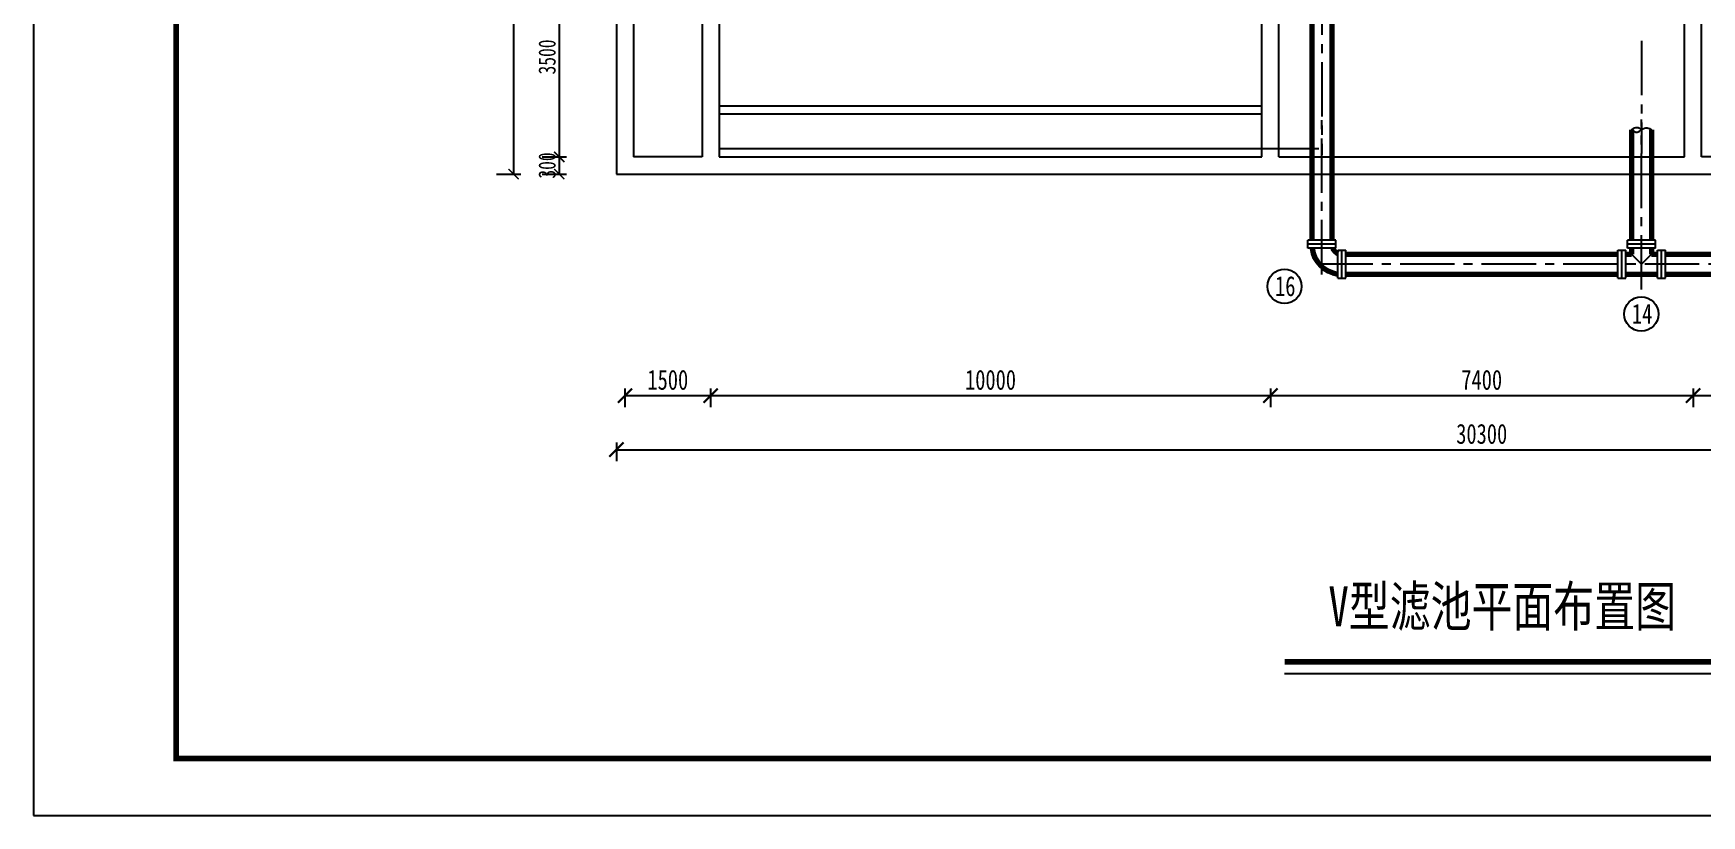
# Model space of a CAD drawing. Header units: millimetres. Extents: x 4237 to 5078, y 1819 to 2413.
# Drawn here: x 4237.1 to 4529.2, y 1819.5 to 1956.4 of the extents above; entities that cross this region are included whole.
import ezdxf
from ezdxf.enums import TextEntityAlignment as Align

# ---------------------------------------------------------------- set-up
doc = ezdxf.new("R2010")
doc.units = ezdxf.units.MM
doc.header["$LTSCALE"] = 0.5
doc.linetypes.add('CENTER2', pattern=[28.575, 19.05, -3.175, 3.175, -3.175])
for name, color, linetype in [('TWT_TITLE', 7, 'Continuous'), ('尺寸标注', 3, 'Continuous'), ('序号', 30, 'Continuous'), ('槽等滤池内部构造', 41, 'Continuous'), ('点划线', 4, 'CENTER2'), ('阀门等', 61, 'Continuous')]:
    doc.layers.add(name, color=color, linetype=linetype)
doc.layers.add('空气管线', color=191, linetype='Continuous', lineweight=70)
doc.styles.get("Standard").update_dxf_attribs({"font": '', "width": 0.75})
doc.styles.add('标注', font='', dxfattribs={"width": 0.75, "height": 3})
doc.styles.get('Standard').set_extended_font_data('FangSong_GB2312')
doc.styles.get('标注').set_extended_font_data('FangSong_GB2312')

# ---------------------------------------------------------------- blocks, each defined once
blk = doc.blocks.new('_ArchTick')
at = {"color": 0, "linetype": 'ByBlock', "const_width": 0.15}
blk.add_lwpolyline([(-0.5, -0.5), (0.5, 0.5)], dxfattribs=at)
blk = doc.blocks.new('编号')
at = {"layer": '序号'}
blk.add_circle((0, 0), 3, dxfattribs=at)
at = {"layer": '序号', "width": 0.75}
blk.add_attdef('编号', text='', height=3.5, dxfattribs=at).set_placement((0.13, -1.71), align=Align.CENTER)

msp = doc.modelspace()

# ---------------------------------------------------------------- linework, layer by layer
for p, q in [((4339.217, 1986.236), (4339.217, 1931.809)), ((4342.217, 1986.236), (4342.217, 1934.809)), ((4354.217, 1986.236), (4354.217, 1934.809)), ((4357.217, 1986.236), (4357.217, 1934.809)), ((4452.217, 1934.809), (4452.217, 1986.236)), ((4455.217, 1934.809), (4455.217, 1986.236)), ((4526.217, 1934.809), (4526.217, 1986.236)), ((4529.217, 1934.809), (4529.217, 1986.236)), ((4354.217, 1934.809), (4342.217, 1934.809)), ((4357.217, 1934.809), (4452.217, 1934.809)), ((4455.217, 1934.809), (4526.217, 1934.809)), ((4624.217, 1934.809), (4529.217, 1934.809)), ((4339.217, 1931.809), (4642.217, 1931.809)), ((4516.967, 1917.759), (4518.717, 1916.009)), ((4518.717, 1916.009), (4520.467, 1917.759)), ((4456.212, 1844.391), (4538.275, 1844.391))]:
    msp.add_line(p, q)
at = {"color": 3, "transparency": 16777216}
for p, q in [((4340.717, 1894.264), (4340.717, 1891.014)), ((4340.717, 1893.014), (4355.717, 1893.014)), ((4355.717, 1894.264), (4355.717, 1891.014)), ((4355.717, 1894.264), (4355.717, 1891.014)), ((4355.717, 1893.014), (4453.717, 1893.014)), ((4453.717, 1894.264), (4453.717, 1891.014)), ((4453.717, 1894.264), (4453.717, 1891.014)), ((4453.717, 1893.014), (4527.717, 1893.014)), ((4527.717, 1894.264), (4527.717, 1891.014)), ((4527.717, 1894.264), (4527.717, 1891.014)), ((4527.717, 1893.014), (4625.717, 1893.014)), ((4339.217, 1884.802), (4339.217, 1881.552)), ((4339.217, 1883.552), (4642.217, 1883.552))]:
    msp.add_line(p, q, dxfattribs=at)
at = {"color": 0}
msp.add_line((4237.137, 1819.483), (5078.137, 1819.483), dxfattribs=at)
at = {"const_width": 1}
msp.add_lwpolyline([(4456.212, 1846.391), (4538.214, 1846.391)], dxfattribs=at)
msp.add_open_spline([(4516.967, 1939.567), (4517.295, 1939.793), (4517.898, 1940.208), (4518.446, 1939.744), (4518.715, 1939.567)], degree=3, knots=[0, 0, 0, 0, 1.0536269, 1.9380883, 1.9380883, 1.9380883, 1.9380883])
msp.add_spline([(4516.967, 1939.567), (4517.935, 1939.15), (4518.715, 1939.567), (4519.679, 1939.902), (4520.467, 1939.567)], degree=3)
at = {"layer": 'TWT_TITLE', "color": 0}
msp.add_lwpolyline([(4237.137, 1819.483), (5078.137, 1819.483), (5078.137, 2413.483), (4237.137, 2413.483)], close=True, dxfattribs=at)
at = {"layer": 'TWT_TITLE', "color": 0, "const_width": 1}
msp.add_lwpolyline([(4262.137, 1829.483), (5068.137, 1829.483), (5068.137, 2403.483), (4262.137, 2403.483)], close=True, dxfattribs=at)
at = {"layer": '尺寸标注', "transparency": 16777216}
for p, q in [((4321.217, 2151.809), (4321.217, 1931.809)), ((4329.217, 1969.809), (4329.217, 1934.809)), ((4326.217, 1934.809), (4330.467, 1934.809)), ((4326.217, 1934.809), (4330.467, 1934.809)), ((4329.217, 1934.809), (4329.217, 1931.809)), ((4318.217, 1931.809), (4322.467, 1931.809)), ((4326.217, 1931.809), (4330.467, 1931.809))]:
    msp.add_line(p, q, dxfattribs=at)
at = {"layer": '尺寸标注', "color": 0}
for p, q in [((4452.217, 1934.809), (4452.217, 2148.809)), ((4529.217, 1934.809), (4529.217, 2148.809))]:
    msp.add_line(p, q, dxfattribs=at)
at = {"layer": '槽等滤池内部构造'}
for p, q in [((4452.217, 1943.719), (4357.217, 1943.719)), ((4452.217, 1942.309), (4357.217, 1942.309)), ((4357.217, 1936.309), (4462.217, 1936.309)), ((4357.217, 1936.309), (4462.217, 1936.309))]:
    msp.add_line(p, q, dxfattribs=at)
at = {"layer": '点划线'}
for p, q in [((4462.717, 2137.139), (4462.717, 1935.173)), ((4518.717, 1955.117), (4518.717, 1935.434)), ((4462.717, 1914.248), (4462.717, 1941.553)), ((4518.717, 1911.576), (4518.717, 1941.377)), ((4571.667, 1916.009), (4461.265, 1916.009))]:
    msp.add_line(p, q, dxfattribs=at)
at = {"layer": '空气管线'}
for p, q in [((4460.967, 1965.609), (4460.967, 1936.876)), ((4464.467, 1965.609), (4464.467, 1936.876)), ((4460.967, 1939.567), (4460.967, 1920.209)), ((4464.467, 1939.567), (4464.467, 1920.209)), ((4516.967, 1939.567), (4516.967, 1920.209)), ((4520.467, 1939.567), (4520.467, 1920.209)), ((4466.917, 1917.759), (4514.517, 1917.759)), ((4515.917, 1917.759), (4516.967, 1917.759)), ((4516.967, 1918.809), (4516.967, 1917.809)), ((4520.467, 1918.809), (4520.467, 1917.809)), ((4520.467, 1917.759), (4521.517, 1917.759)), ((4522.917, 1917.759), (4568.008, 1917.759)), ((4466.917, 1914.259), (4514.517, 1914.259)), ((4515.917, 1914.259), (4521.517, 1914.259)), ((4522.917, 1914.259), (4568.008, 1914.259))]:
    msp.add_line(p, q, dxfattribs=at)
for radius, start, end in [(5.25, 187.66226, 262.33774), (1.75, 203.57818, 246.42182)]:
    msp.add_arc((4466.217, 1919.509), radius, start, end, dxfattribs=at)
at = {"layer": '阀门等'}
for p, q in [((4465.167, 1920.209), (4460.267, 1920.209)), ((4460.267, 1918.809), (4460.267, 1920.209)), ((4465.167, 1919.509), (4460.267, 1919.509)), ((4465.167, 1918.809), (4465.167, 1920.209)), ((4521.167, 1920.209), (4516.267, 1920.209)), ((4516.267, 1918.809), (4516.267, 1920.209)), ((4521.167, 1919.509), (4516.267, 1919.509)), ((4521.167, 1918.809), (4521.167, 1920.209)), ((4465.167, 1918.809), (4460.267, 1918.809)), ((4465.517, 1913.559), (4465.517, 1918.459)), ((4465.517, 1918.459), (4466.917, 1918.459)), ((4466.217, 1913.559), (4466.217, 1918.459)), ((4466.917, 1913.559), (4466.917, 1918.459)), ((4514.517, 1913.559), (4514.517, 1918.459)), ((4514.517, 1918.459), (4515.917, 1918.459)), ((4515.217, 1913.559), (4515.217, 1918.459)), ((4515.917, 1913.559), (4515.917, 1918.459)), ((4521.167, 1918.809), (4516.267, 1918.809)), ((4521.517, 1913.559), (4521.517, 1918.459)), ((4521.517, 1918.459), (4522.917, 1918.459)), ((4522.217, 1913.559), (4522.217, 1918.459)), ((4522.917, 1913.559), (4522.917, 1918.459)), ((4465.517, 1913.559), (4466.917, 1913.559)), ((4514.517, 1913.559), (4515.917, 1913.559)), ((4521.517, 1913.559), (4522.917, 1913.559))]:
    msp.add_line(p, q, dxfattribs=at)

# ---------------------------------------------------------------- block references
at = {"color": 3, "xscale": 2.5, "yscale": 2.5, "zscale": 2.5, "rotation": 180}
for p in [(4340.717, 1893.014), (4355.717, 1893.014), (4453.717, 1893.014), (4527.717, 1893.014), (4339.217, 1883.552)]:
    msp.add_blockref('_ArchTick', p, dxfattribs=at)
at = {"color": 3, "xscale": 2.5, "yscale": 2.5, "zscale": 2.5}
for p in [(4355.717, 1893.014), (4453.717, 1893.014), (4527.717, 1893.014)]:
    msp.add_blockref('_ArchTick', p, dxfattribs=at)
at = {"layer": '尺寸标注', "xscale": 1.8, "yscale": 1.8, "zscale": 1.8}
for p, rotation in [((4329.217, 1934.809), 90), ((4329.217, 1934.809), 270), ((4321.217, 1931.809), 270), ((4329.217, 1931.809), 270)]:
    msp.add_blockref('_ArchTick', p, dxfattribs=dict(at, rotation=rotation))
at = {"layer": '序号'}
for p, values in [((4456.189, 1912.149), {'编号': '16'}), ((4518.659, 1907.3), {'编号': '14'})]:
    msp.add_blockref('编号', p, dxfattribs=at).add_auto_attribs(values)

# ---------------------------------------------------------------- texts
at = {"color": 3, "transparency": 16777216, "char_height": 3.5, "attachment_point": 5}
for s, insert in [('1500', (4348.217, 1895.764)), ('10000', (4404.717, 1895.764)), ('7400', (4490.717, 1895.764)), ('30300', (4490.717, 1886.302))]:
    msp.add_mtext(s, dxfattribs=dict(at, insert=insert))
at = {"insert": (4463.873, 1859.633), "char_height": 7, "width": 80.55042, "attachment_point": 1}
msp.add_mtext('V{\\fSimSun|b0|i0|c134|p2;型滤池平面布置图}', dxfattribs=at)
at = {"layer": '尺寸标注', "transparency": 16777216, "char_height": 3, "attachment_point": 5, "rotation": 90, "style": '标注'}
for s, insert in [('3500', (4327.092, 1952.309)), ('300', (4327.092, 1933.309))]:
    msp.add_mtext(s, dxfattribs=dict(at, insert=insert))

doc.saveas('drawing.dxf')
